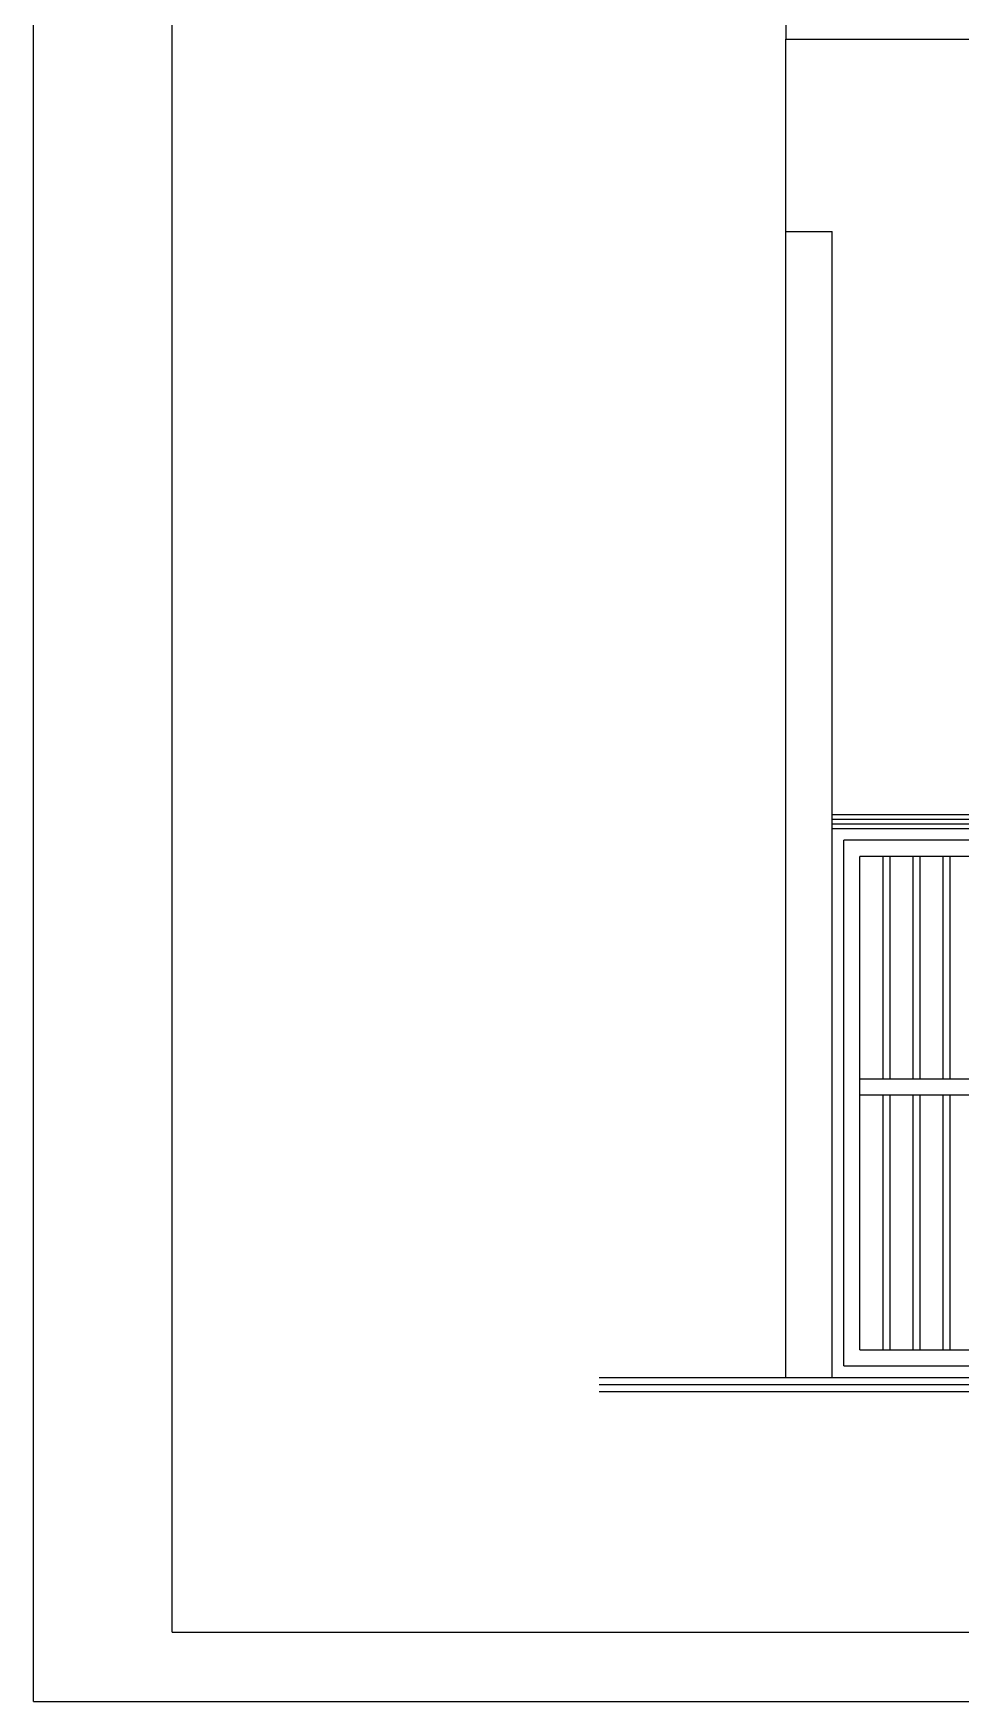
# Model space of a CAD drawing. Header units: millimetres. Extents: x 2200 to 2403, y 2380 to 2511.
# Drawn here: x 2329.24 to 2333.25, y 2464.37 to 2471.57 of the extents above; entities that cross this region are included whole.
import ezdxf

# ---------------------------------------------------------------- set-up
doc = ezdxf.new("R2010")
doc.units = ezdxf.units.MM

msp = doc.modelspace()

# ---------------------------------------------------------------- linework, layer by layer
at = {"color": 1}
for p, q in [((2329.24394, 2464.36758), (2329.24394, 2511.06758)), ((2332.49394, 2470.71758), (2332.49394, 2471.54758)), ((2332.49394, 2471.54758), (2335.29394, 2471.54758)), ((2329.24394, 2464.36758), (2403.08219, 2464.36758))]:
    msp.add_line(p, q, dxfattribs=at)
for p, q in [((2329.84394, 2464.66758), (2329.84394, 2510.76758)), ((2331.68825, 2465.76758), (2350.14394, 2465.76758)), ((2331.68825, 2465.73758), (2350.14394, 2465.73758)), ((2331.68825, 2465.70758), (2350.14394, 2465.70758)), ((2329.84394, 2464.66758), (2402.78219, 2464.66758))]:
    msp.add_line(p, q)
at = {"color": 4}
for p, q in [((2332.49394, 2471.71758), (2332.49394, 2471.54758)), ((2336.79394, 2468.19758), (2332.69394, 2468.19758)), ((2336.79394, 2468.17758), (2332.69394, 2468.17758)), ((2336.79394, 2468.15758), (2332.69394, 2468.15758)), ((2336.79394, 2468.13758), (2332.69394, 2468.13758)), ((2336.09394, 2468.08758), (2332.74394, 2468.08758)), ((2332.74394, 2465.81758), (2332.74394, 2468.08758)), ((2336.02394, 2468.01758), (2332.81394, 2468.01758)), ((2332.81394, 2465.88758), (2332.81394, 2468.01758)), ((2332.91394, 2467.05758), (2332.91394, 2468.01758)), ((2332.94394, 2467.05758), (2332.94394, 2468.01758)), ((2333.04394, 2467.05758), (2333.04394, 2468.01758)), ((2333.07394, 2467.05758), (2333.07394, 2468.01758)), ((2333.17394, 2467.05758), (2333.17394, 2468.01758)), ((2333.20394, 2467.05758), (2333.20394, 2468.01758)), ((2332.81394, 2467.05758), (2336.02394, 2467.05758)), ((2332.81394, 2466.98758), (2336.02394, 2466.98758)), ((2332.91394, 2465.88758), (2332.91394, 2466.98758)), ((2332.94394, 2465.88758), (2332.94394, 2466.98758)), ((2333.04394, 2465.88758), (2333.04394, 2466.98758)), ((2333.07394, 2465.88758), (2333.07394, 2466.98758)), ((2333.17394, 2465.88758), (2333.17394, 2466.98758)), ((2333.20394, 2465.88758), (2333.20394, 2466.98758)), ((2332.81394, 2465.88758), (2336.02394, 2465.88758)), ((2332.74394, 2465.81758), (2336.09394, 2465.81758))]:
    msp.add_line(p, q, dxfattribs=at)
at = {"color": 3}
for p, q in [((2332.49394, 2465.76758), (2332.49394, 2470.71758)), ((2332.49394, 2470.71758), (2332.69394, 2470.71758)), ((2332.69394, 2465.76758), (2332.69394, 2470.71758))]:
    msp.add_line(p, q, dxfattribs=at)

doc.saveas('drawing.dxf')
